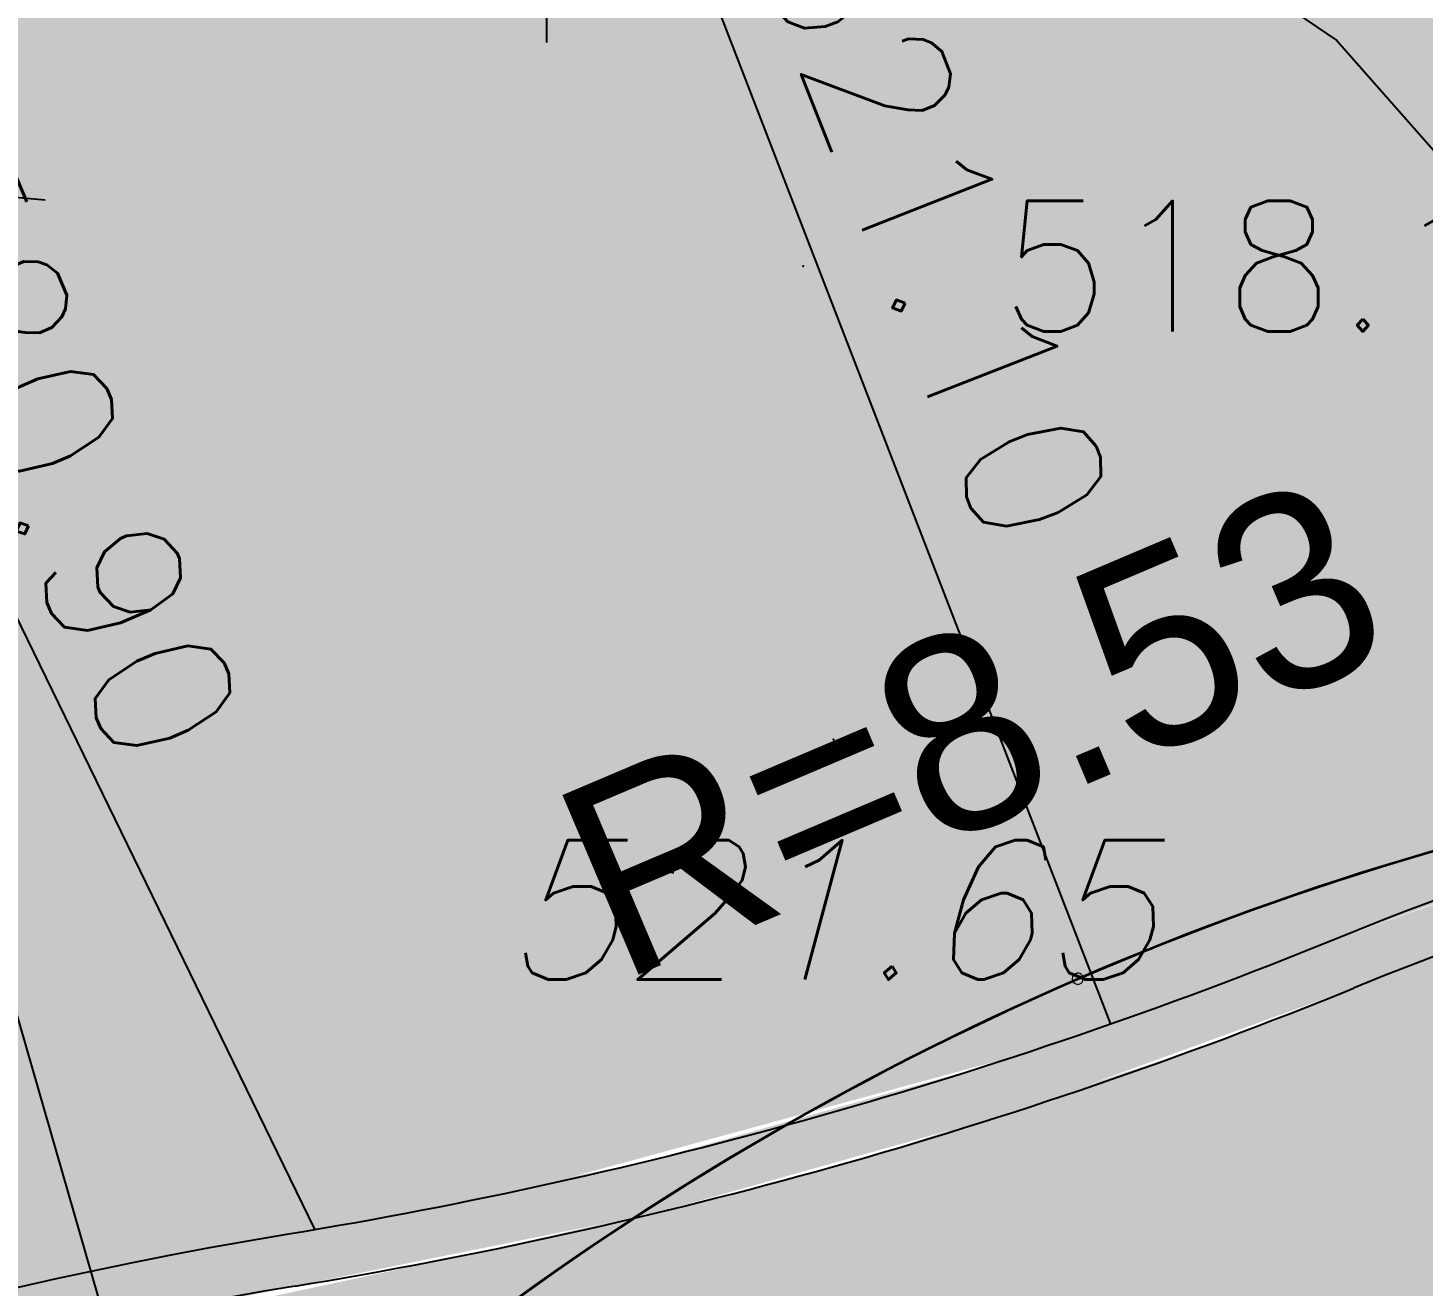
# Model space of a CAD drawing. Header units: metres. Extents: x 222509 to 223547, y 765290 to 766147.
# Drawn here: x 223046.956 to 223050.963, y 765921.05 to 765924.663 of the extents above; entities that cross this region are included whole.
import ezdxf
from ezdxf.enums import TextEntityAlignment as Align

# ---------------------------------------------------------------- set-up
doc = ezdxf.new("R2010")
doc.units = ezdxf.units.M
doc.linetypes.add('DASHDOT', pattern=[1, 0.5, -0.25, 0, -0.25])
doc.linetypes.add('DASHED', pattern=[19.05, 12.7, -6.35])
for name, color, linetype, lineweight in [('C1602_1', 6, 'Continuous', 13), ('C1609_1', 210, 'Continuous', 13), ('M1506', 250, 'Continuous', 25)]:
    doc.layers.add(name, color=color, linetype=linetype, lineweight=lineweight)
for name, color, linetype in [('maim metuhnan 6', 150, 'Continuous'), ('pcell', 160, 'Continuous'), ('PNT', 8, 'Continuous'), ('PNT2510', 8, 'Continuous'), ('PNTELEV', 5, 'Continuous'), ('PNTELEV2510', 7, 'Continuous'), ('R-K GOVA', 8, 'Continuous'), ('scellno', 160, 'Continuous'), ('Tcontours1', 250, 'Continuous'), ('Tcontours2', 250, 'DASHED'), ('tich', 8, 'Continuous')]:
    doc.layers.add(name, color=color, linetype=linetype)
doc.styles.add('hagar100', font='txt.shx', dxfattribs={"height": 20})
doc.styles.add('HEBTXT', font='HEBTXT.SHX', dxfattribs={"width": 0.86})
doc.styles.add('PTXT', font='txt.shx')
doc.styles.add('TAZAR_HEBTXT', font='HEBTXT.SHX')

# ---------------------------------------------------------------- blocks, each defined once
blk = doc.blocks.new('G$C48AC2FB6')
at = {"layer": 'maim metuhnan 6', "const_width": 0.2}
blk.add_lwpolyline([(223107.1963, 765887.9996), (223096.2077, 765896.5831), (223080.5595, 765908.8501), (223069.2358, 765917.3601), (223066.5615, 765918.8304), (223059.4099, 765921.8442), (223056.7834, 765922.5239), (223052.8123, 765922.2494), (223048.694, 765921.0302), (223044.5943, 765919.8953), (223041.7984, 765917.9779), (223039.5782, 765915.1863), (223038.278, 765911.7625), (223037.4539, 765908.2961), (223036.758, 765902.7155), (223036.6128, 765897.9122), (223037.1084, 765887.655), (223037.7933, 765875.2959), (223038.3106, 765865.2589)], dxfattribs=at)
blk = doc.blocks.new('SRVPNO9')
at = {"layer": 'PNTELEV2510', "style": 'PTXT', "oblique": 15}
blk.add_attdef('ELEV2', text='', height=1, dxfattribs=at).set_placement((-0.035, -1.723), align=Align.CENTER)
blk = doc.blocks.new('C1609')
at = {"color": 2}
for start, end in [(90, 270), (270, 90)]:
    blk.add_arc((0, 0), 0.04, start, end, dxfattribs=at)
at = {"color": 2, "style": 'TAZAR_HEBTXT'}
for tag, p, p2 in [('CROSS', (-172.667, 1.26), (172.667, 1.26)), ('CALC_LENGTH', (-17.267, 1.26), (17.267, 1.26)), ('LEGAL_LENGTH', (-17.267, 1.26), (17.267, 1.26)), ('RADIUS', (-17.267, 1.26), (17.267, 1.26))]:
    blk.add_attdef(tag, text='', height=1.4, dxfattribs=at).set_placement(p, p2, align=Align.FIT)
at = {"color": 2, "style": 'TAZAR_HEBTXT', "flags": 1}
for tag, p, p2 in [('LINE_NAME', (-12.333, -4.5), (12.333, -4.5)), ('TOPO', (-12.333, -6), (12.333, -6)), ('COMMENT', (-12.333, -7.5), (12.333, -7.5))]:
    blk.add_attdef(tag, text='', height=1, dxfattribs=at).set_placement(p, p2, align=Align.FIT)
blk = doc.blocks.new('G$CAC2BD834')
at = {"layer": 'C1602_1'}
blk.add_lwpolyline([(223032.871, 765846.2047, -0.028923), (223028.4521, 765858.5188), (223026.5546, 765872.6337), (223026.2724, 765899.7457, -0.121783), (223033.3435, 765941.571), (223034.1389, 765941.7078), (223045.2842, 765944.1565), (223047.8796, 765944.3979), (223065.3962, 765931.7434), (223065.9017, 765931.3782), (223058.0253, 765921.2469, 0.53793), (223044.9636, 765915.5876), (223043.0455, 765897.7594), (223041.1486, 765880.1287), (223043.9973, 765864.2461), (223046.8521, 765848.2985)], format="xyb", dxfattribs=at)
blk.add_lwpolyline([(223065.6396, 765915.5897), (223044.9636, 765915.5876, -0.53793), (223058.0253, 765921.2469)], format="xyb", close=True, dxfattribs=at)
at = {"layer": 'PNT2510'}
blk.add_point((223049.27, 765922.62, 521.65), dxfattribs=at)
at = {"layer": 'Tcontours1', "elevation": 522}
blk.add_lwpolyline([(223046.7485, 765934.0895), (223048.9497, 765930.9883), (223049.3949, 765930.3749), (223050.131, 765929.725), (223050.4077, 765929.5363), (223049.9409, 765929.34), (223049.7488, 765929.1946), (223048.4969, 765928.9059), (223047.5165, 765928.5447), (223046.5106, 765927.9606), (223048.6603, 765926.0193), (223050.7155, 765924.6271), (223054.9091, 765919.8716), (223055.3563, 765918.8521), (223055.3128, 765911.774), (223056.9437, 765909.5948)], dxfattribs=at)
at = {"layer": 'Tcontours2', "elevation": 521.5}
blk.add_lwpolyline([(223046.8365, 765922.1306), (223047.2393, 765920.7339), (223048.876, 765919.337), (223050.774, 765915.0104), (223050.7579, 765912.4009), (223054.8526, 765906.9297), (223059.1254, 765901.3758), (223059.423, 765900.7056), (223060.9441, 765896.6651), (223067.9259, 765892.3544), (223068.2806, 765891.9612), (223068.3605, 765890.8649), (223068.5533, 765890.7167), (223072.0255, 765888.4312), (223072.9135, 765887.4147), (223073.0134, 765887.2041), (223073.4977, 765886.9167), (223077.5907, 765884.385), (223081.5173, 765881.892)], dxfattribs=at)
at = {"layer": 'C1609_1'}
ref = blk.add_blockref('C1609', (223049.9713, 765921.9327), dxfattribs=dict(at, xscale=0.4, yscale=0.4, zscale=0.4, rotation=23.43333333333336))
ref.add_attrib('RADIUS', 'R=8.53', dxfattribs={"layer": '0', "height": 0.56, "rotation": 23, "style": 'TAZAR_HEBTXT'}).set_placement((223049.7744, 765922.3966), align=Align.CENTER)
at = {"layer": 'PNT2510'}
ref = blk.add_blockref('SRVPNO9', (223049.27, 765922.62, 521.65), dxfattribs=dict(at, xscale=0.4, yscale=0.4, zscale=0.4))
ref.add_attrib('ELEV2', '521.65', dxfattribs={"layer": 'PNTELEV2510', "height": 0.4, "style": 'PTXT', "oblique": 15}).set_placement((223049.2562, 765921.9307, 521.65), align=Align.CENTER)
blk = doc.blocks.new('G$C122A9018')
at = {"layer": 'R-K GOVA'}
h = blk.add_hatch(color=254, dxfattribs=at)
h.dxf.hatch_style = 1
h.paths.add_polyline_path([(223083.9613, 765914.85158), (223080.00774, 765909.68354), (223069.4389, 765917.68627), (223068.26825, 765918.317), (223067.3334, 765918.81544), (223066.57736, 765919.17362), (223065.44119, 765919.65655), (223062.22835, 765921.00386), (223059.66703, 765922.07586), (223058.49733, 765922.47343), (223057.23737, 765922.75821), (223056.20794, 765922.88777), (223055.41751, 765922.92652), (223054.68416, 765922.91583), (223053.47497, 765922.79967), (223052.60892, 765922.63929), (223051.64724, 765922.38211), (223050.7066, 765922.04465), (223049.81474, 765921.71691), (223048.39628, 765921.33091), (223046.63672, 765920.97451), (223045.75193, 765920.70908), (223044.47631, 765920.18861), (223043.24892, 765919.51292), (223042.4374, 765918.9545), (223041.65103, 765918.31058), (223040.84343, 765917.5186), (223040.11037, 765916.64938), (223039.3221, 765915.48359), (223038.70362, 765914.29574), (223038.05837, 765912.49768), (223037.36959, 765909.7474), (223036.85807, 765906.79871), (223036.52799, 765904.00902), (223036.33278, 765901.55384), (223036.26907, 765899.17478), (223036.36611, 765895.05446), (223028.26989, 765894.29533), (223028.8219, 765895.00494), (223029.13709, 765895.69304), (223029.32121, 765896.71356), (223029.23568, 765900.41382), (223029.43388, 765910.1781), (223029.62225, 765912.22012), (223029.80686, 765913.36221), (223030.18468, 765915.04017), (223030.70538, 765916.74726), (223031.08885, 765917.87783), (223031.30917, 765918.6433), (223031.45558, 765919.22823), (223031.58139, 765919.80302), (223031.7577, 765920.79711), (223031.85658, 765921.54515), (223031.92295, 765922.24118), (223031.98312, 765923.77452), (223031.93688, 765925.35287), (223031.84021, 765927.78602), (223031.71015, 765931.05973), (223031.6111, 765932.67709), (223031.48142, 765933.86821), (223031.43741, 765935.30176), (223031.4995, 765936.36201), (223031.54519, 765937.62621), (223031.93133, 765939.00246), (223032.2144, 765939.62164), (223032.62698, 765940.6681), (223033.11177, 765941.65868), (223033.63182, 765942.54382), (223034.18921, 765943.42614), (223034.60685, 765944.22336), (223035.12039, 765945.29042), (223035.6417, 765946.49723), (223036.11234, 765947.72967), (223036.66706, 765949.43827), (223036.90449, 765950.29587), (223037.24589, 765951.74571), (223037.51948, 765953.22965), (223037.78374, 765955.09447), (223037.91398, 765956.90984), (223052.49375, 765954.73385), (223051.47691, 765954.59087), (223050.78723, 765954.35522), (223049.99835, 765953.92579), (223049.45116, 765953.40049), (223049.14634, 765952.94248), (223048.9965, 765952.62107), (223048.86201, 765952.18872), (223048.78835, 765951.64269), (223048.8827, 765950.64667), (223049.00665, 765949.96154), (223049.14578, 765949.36782), (223049.32162, 765948.98555), (223049.67058, 765948.55078), (223050.04087, 765948.27262), (223050.47193, 765948.07633), (223051.37609, 765947.69065), (223052.41243, 765947.15107), (223053.14901, 765946.69673), (223054.28321, 765945.88887), (223056.19438, 765944.05658), (223056.97695, 765943.21595), (223058.08685, 765941.87113), (223059.35242, 765940.08527), (223060.58661, 765938.0184), (223061.66003, 765935.83528), (223062.35032, 765933.96759), (223062.5708, 765933.32215), (223063.06183, 765932.37283), (223063.3298, 765931.99052), (223065.30041, 765929.91584), (223066.66818, 765928.60522), (223068.21113, 765927.23957), (223069.52609, 765926.14224), (223070.50123, 765925.40325), (223073.68056, 765922.99387)])
h.paths.add_polyline_path([(223036.76223, 765923.8799), (223036.55041, 765923.82452), (223036.38249, 765923.68386), (223036.27756, 765923.27105), (223036.259, 765922.70874), (223036.07868, 765920.64594), (223035.8294, 765919.11761), (223035.84718, 765918.81555), (223036.04047, 765918.67509), (223036.22519, 765918.68966), (223037.13564, 765919.81263), (223037.70041, 765920.45314), (223038.3821, 765921.14415), (223038.85195, 765921.57562), (223039.20474, 765921.94331), (223039.24772, 765922.17266), (223039.172, 765922.41312), (223038.90076, 765922.63215), (223038.34857, 765922.93966), (223037.95628, 765923.17861), (223037.72594, 765923.32732), (223037.42523, 765923.53132), (223037.2686, 765923.64218), (223037.14042, 765923.73533), (223036.92431, 765923.85885)], flags=16)
edge = h.paths.add_edge_path(flags=16)
edge.add_arc((223045.43445, 765935.01402), 8, 0, 360)
h.paths.add_polyline_path([(223058.51405, 765930.0216), (223058.44305, 765929.83942), (223058.25618, 765929.39234), (223058.03082, 765928.90407), (223057.73513, 765928.32871), (223057.44716, 765927.82411), (223057.34071, 765927.61448), (223057.26567, 765927.52922), (223057.22259, 765927.32387), (223057.34518, 765927.12447), (223057.59821, 765927.05445), (223058.22089, 765926.95048), (223059.02743, 765926.77848), (223060.84037, 765926.23047), (223062.15854, 765925.71635), (223062.54192, 765925.83075), (223062.69967, 765926.07426), (223062.65414, 765926.4593), (223061.91346, 765927.22328), (223059.83654, 765929.49251), (223059.14589, 765930.51527), (223059.06791, 765930.57056), (223058.95668, 765930.60058), (223058.84241, 765930.58649), (223058.73328, 765930.52285), (223058.67218, 765930.44492), (223058.62731, 765930.32909), (223058.59249, 765930.23218)], flags=16)
h.paths.add_polyline_path([(223042.41451, 765954.61221), (223042.28032, 765954.34093), (223042.20817, 765954.20863), (223042.09936, 765953.90677), (223041.90118, 765953.26553), (223041.71736, 765952.25606), (223041.48437, 765951.00772), (223041.15372, 765949.46791), (223041.19199, 765949.29923), (223041.36238, 765949.08573), (223041.4601, 765949.03127), (223041.65312, 765948.99251), (223041.76777, 765949.00093), (223043.21428, 765948.99251), (223043.37591, 765948.99593), (223043.58068, 765948.99902), (223043.68094, 765949.0263), (223043.84491, 765949.13027), (223043.95064, 765949.27535), (223044.00834, 765949.50792), (223043.90889, 765950.09016), (223043.79004, 765950.98593), (223043.71634, 765951.7389), (223043.65366, 765952.77416), (223043.63703, 765953.42446), (223043.64617, 765954.44317), (223043.66266, 765954.86778), (223043.5679, 765955.18524), (223043.33887, 765955.35971), (223043.02059, 765955.3708), (223042.74863, 765955.17107), (223042.61542, 765954.96444)], flags=16)
at = {"layer": 'tich', "linetype": 'ByBlock'}
h = blk.add_hatch(color=41, dxfattribs=at)
h.dxf.hatch_style = 1
h.paths.add_polyline_path([(223071.2379, 765916.10151), (223070.59402, 765915.18552), (223069.77439, 765915.58899), (223068.96689, 765915.97245), (223067.84414, 765916.48296), (223066.29842, 765917.14385), (223064.73025, 765917.78595), (223061.00561, 765919.34788), (223059.09281, 765920.15001), (223057.74345, 765920.60588), (223057.06273, 765920.75785), (223056.44338, 765920.85362), (223055.68408, 765920.91753), (223054.91464, 765920.92322), (223054.38041, 765920.89227), (223053.53447, 765920.78402), (223052.66623, 765920.59499), (223051.89569, 765920.35736), (223051.45976, 765920.19189), (223050.63309, 765919.88213), (223049.57258, 765919.55841), (223048.02244, 765919.22471), (223046.56601, 765918.87222), (223045.16938, 765918.30146), (223044.22048, 765917.76053), (223043.24418, 765917.04368), (223042.51911, 765916.37736), (223042.08045, 765915.90271), (223041.67446, 765915.40216), (223041.18393, 765914.69457), (223040.58901, 765913.60857), (223040.23128, 765912.74421), (223039.98479, 765911.95993), (223039.63934, 765910.55364), (223038.82503, 765907.15296), (223038.44018, 765905.13106), (223037.9918, 765902.04669), (223037.67768, 765898.47545), (223037.64646, 765897.88022), (223036.44235, 765897.9785), (223036.44203, 765900.40925), (223036.54449, 765902.61556), (223036.76297, 765904.97517), (223036.8848, 765905.93815), (223037.10393, 765907.38555), (223037.37842, 765908.89147), (223037.72924, 765910.51866), (223038.12616, 765912.1592), (223038.40928, 765913.12484), (223038.81594, 765914.17965), (223039.21662, 765914.99352), (223040.1367, 765916.43532), (223040.49759, 765916.1665), (223042.47143, 765918.22053), (223042.1944, 765918.58547), (223043.33062, 765919.3871), (223044.80487, 765920.17511), (223046.36108, 765920.74374), (223048.21727, 765921.14036), (223048.91657, 765921.29916), (223049.40996, 765921.43397), (223050.30755, 765921.72962), (223050.89287, 765921.95756), (223051.59062, 765922.20677), (223052.29511, 765922.40999), (223053.11206, 765922.58805), (223053.94865, 765922.70905), (223055.45608, 765922.77581), (223056.80338, 765922.67254), (223056.74346, 765922.22655), (223057.97019, 765921.99273), (223059.30585, 765921.57283), (223059.46692, 765921.99302), (223064.6241, 765919.83654), (223066.95551, 765918.83319), (223067.98622, 765918.30297), (223068.79728, 765917.82997), (223069.66475, 765917.26446), (223070.38727, 765916.74193)])
at = {"layer": 'R-K GOVA', "color": 30}
for p, q in [((223050.06672, 765921.80258), (223047.90069, 765927.40365)), ((223047.78093, 765921.21206), (223044.94483, 765927.02902))]:
    blk.add_line(p, q, dxfattribs=at)
at = {"layer": 'tich', "linetype": 'ByBlock'}
blk.add_lwpolyline([(223073.76089, 765914.38974), (223070.42395, 765916.90208, 0.062147), (223066.12894, 765919.36814), (223059.86626, 765921.9944, 0.1983358), (223050.7066, 765922.04465, -0.0559686), (223047.69894, 765921.19837, 0.3010138), (223037.98042, 765912.19468), (223037.69609, 765911.02669, 0.0659209), (223036.29239, 765897.97482), (223036.34929, 765895.65429)], format="xyb", dxfattribs=at)
at = {"layer": 'tich', "color": 10, "linetype": 'DASHED', "ltscale": 15, "const_width": 0.15}
blk.add_lwpolyline([(223056.27089, 765922.80715, 0.1190257), (223050.73484, 765921.97517, -0.0559686), (223047.71107, 765921.12436, 0.1262252), (223042.28424, 765918.74253, 0.1262252)], format="xyb", dxfattribs=at)
at = {"layer": 'tich', "color": 0, "linetype": 'ByBlock'}
for centre, radius, start, end in [((223055.22558, 765910.92805), 11.85, 82.348481, 112.122104), ((223045.43445, 765935.01402), 14.15, 279.30842, 292.122104), ((223049.63992, 765909.35639), 11.85, 99.30842, 128.95612)]:
    blk.add_arc(centre, radius, start, end, dxfattribs=at)
at = {"layer": 'R-K GOVA', "color": 30, "style": 'hagar100'}
for s, rotation, p in [('521.10', 291.37095, (223049.03361, 765924.89692)), ('520.90', 293.15731, (223046.48407, 765924.24296))]:
    blk.add_text(s, height=0.4, rotation=rotation, dxfattribs=at).set_placement(p)
blk = doc.blocks.new('SRVPNO1')
at = {"layer": 'PNTELEV', "color": 8, "style": 'PTXT'}
blk.add_attdef('ELEV2', (1.5, -0.5), '', height=1, dxfattribs=at)
blk = doc.blocks.new('G$C9B10AD15')
at = {"layer": 'PNT', "color": 252}
blk.add_point((223049.183, 765923.979, 518.168), dxfattribs=at)
ref = blk.add_blockref('SRVPNO1', (223049.183, 765923.979, 518.168), dxfattribs=dict(at, xscale=0.375, yscale=0.375, zscale=0.375))
ref.add_attrib('ELEV2', '518.17', (223049.7455, 765923.7915, 518.168), dxfattribs={"layer": 'PNTELEV', "color": 8, "height": 0.375, "style": 'PTXT'})
blk = doc.blocks.new('Cellno')
at = {"color": 2}
for points in [[(0, 0.4), (0, -0.4)], [(-0.4, 0), (0.4, 0)]]:
    blk.add_lwpolyline(points, dxfattribs=at)
at = {"layer": 'scellno', "const_width": 0.25}
blk.add_lwpolyline([(6, 2.5), (-6, 2.5), (-6, -2.5), (6, -2.5)], close=True, dxfattribs=at)
at = {"layer": 'scellno', "style": 'HEBTXT'}
blk.add_attdef('CELLNO', text='', height=3, dxfattribs=at).set_placement((0, 0), align=Align.MIDDLE)
at = {"layer": 'scellno', "style": 'HEBTXT', "flags": 1}
for tag, p in [('CODE', (-0.287, -6)), ('AREA', (0.213, -8.967))]:
    blk.add_attdef(tag, text='', height=2.5, dxfattribs=at).set_placement(p, align=Align.CENTER)
blk = doc.blocks.new('G$C915B2375')
at = {"layer": 'pcell'}
for points in [[(223048.4789, 765943.9649), (223045.9325, 765943.7362), (223034.5839, 765941.7844), (223041.6356, 765939.2675), (223044.5419, 765937.2675), (223036.4481, 765906.33), (223041.1486, 765880.1287), (223042.8733, 765896.1588), (223042.8982, 765896.3902), (223044.6946, 765913.0875), (223044.9636, 765915.5876, -0.538279), (223058.0253, 765921.2469), (223059.6495, 765923.336), (223065.9017, 765931.3782), (223065.3962, 765931.7434)], [(223058.0253, 765921.2469, 0.538279), (223044.9636, 765915.5876), (223065.6396, 765915.5897)]]:
    blk.add_lwpolyline(points, format="xyb", close=True, dxfattribs=at)
at = {"layer": 'scellno', "xscale": 0.4, "yscale": 0.4, "zscale": 0.4}
blk.add_blockref('Cellno', (223048.4458, 765924.7816), dxfattribs=at).add_auto_attribs({'CELLNO': '701'})
blk = doc.blocks.new('G$C1F174877')
at = {"layer": 'M1506', "linetype": 'DASHDOT', "elevation": 519.25}
blk.add_lwpolyline([(223046.9196, 765924.1775), (223047.0055, 765924.1694)], dxfattribs=at)
blk = doc.blocks.new('G$CFB36F9AD')
at = {"layer": 'PNT'}
blk.add_point((223049.183, 765923.979, 518.168), dxfattribs=at)
ref = blk.add_blockref('SRVPNO1', (223049.183, 765923.979, 518.168), dxfattribs=dict(at, xscale=0.375, yscale=0.375, zscale=0.375))
ref.add_attrib('ELEV2', '518.17', (223049.7455, 765923.7915, 518.168), dxfattribs={"layer": 'PNTELEV', "color": 8, "height": 0.375, "style": 'PTXT'})

msp = doc.modelspace()

# ---------------------------------------------------------------- block references
for name in ['G$C122A9018', 'G$CAC2BD834', 'G$C48AC2FB6', 'G$C1F174877', 'G$C915B2375', 'G$C9B10AD15', 'G$CFB36F9AD']:
    msp.add_blockref(name, (0, 0))

doc.saveas('drawing.dxf')
